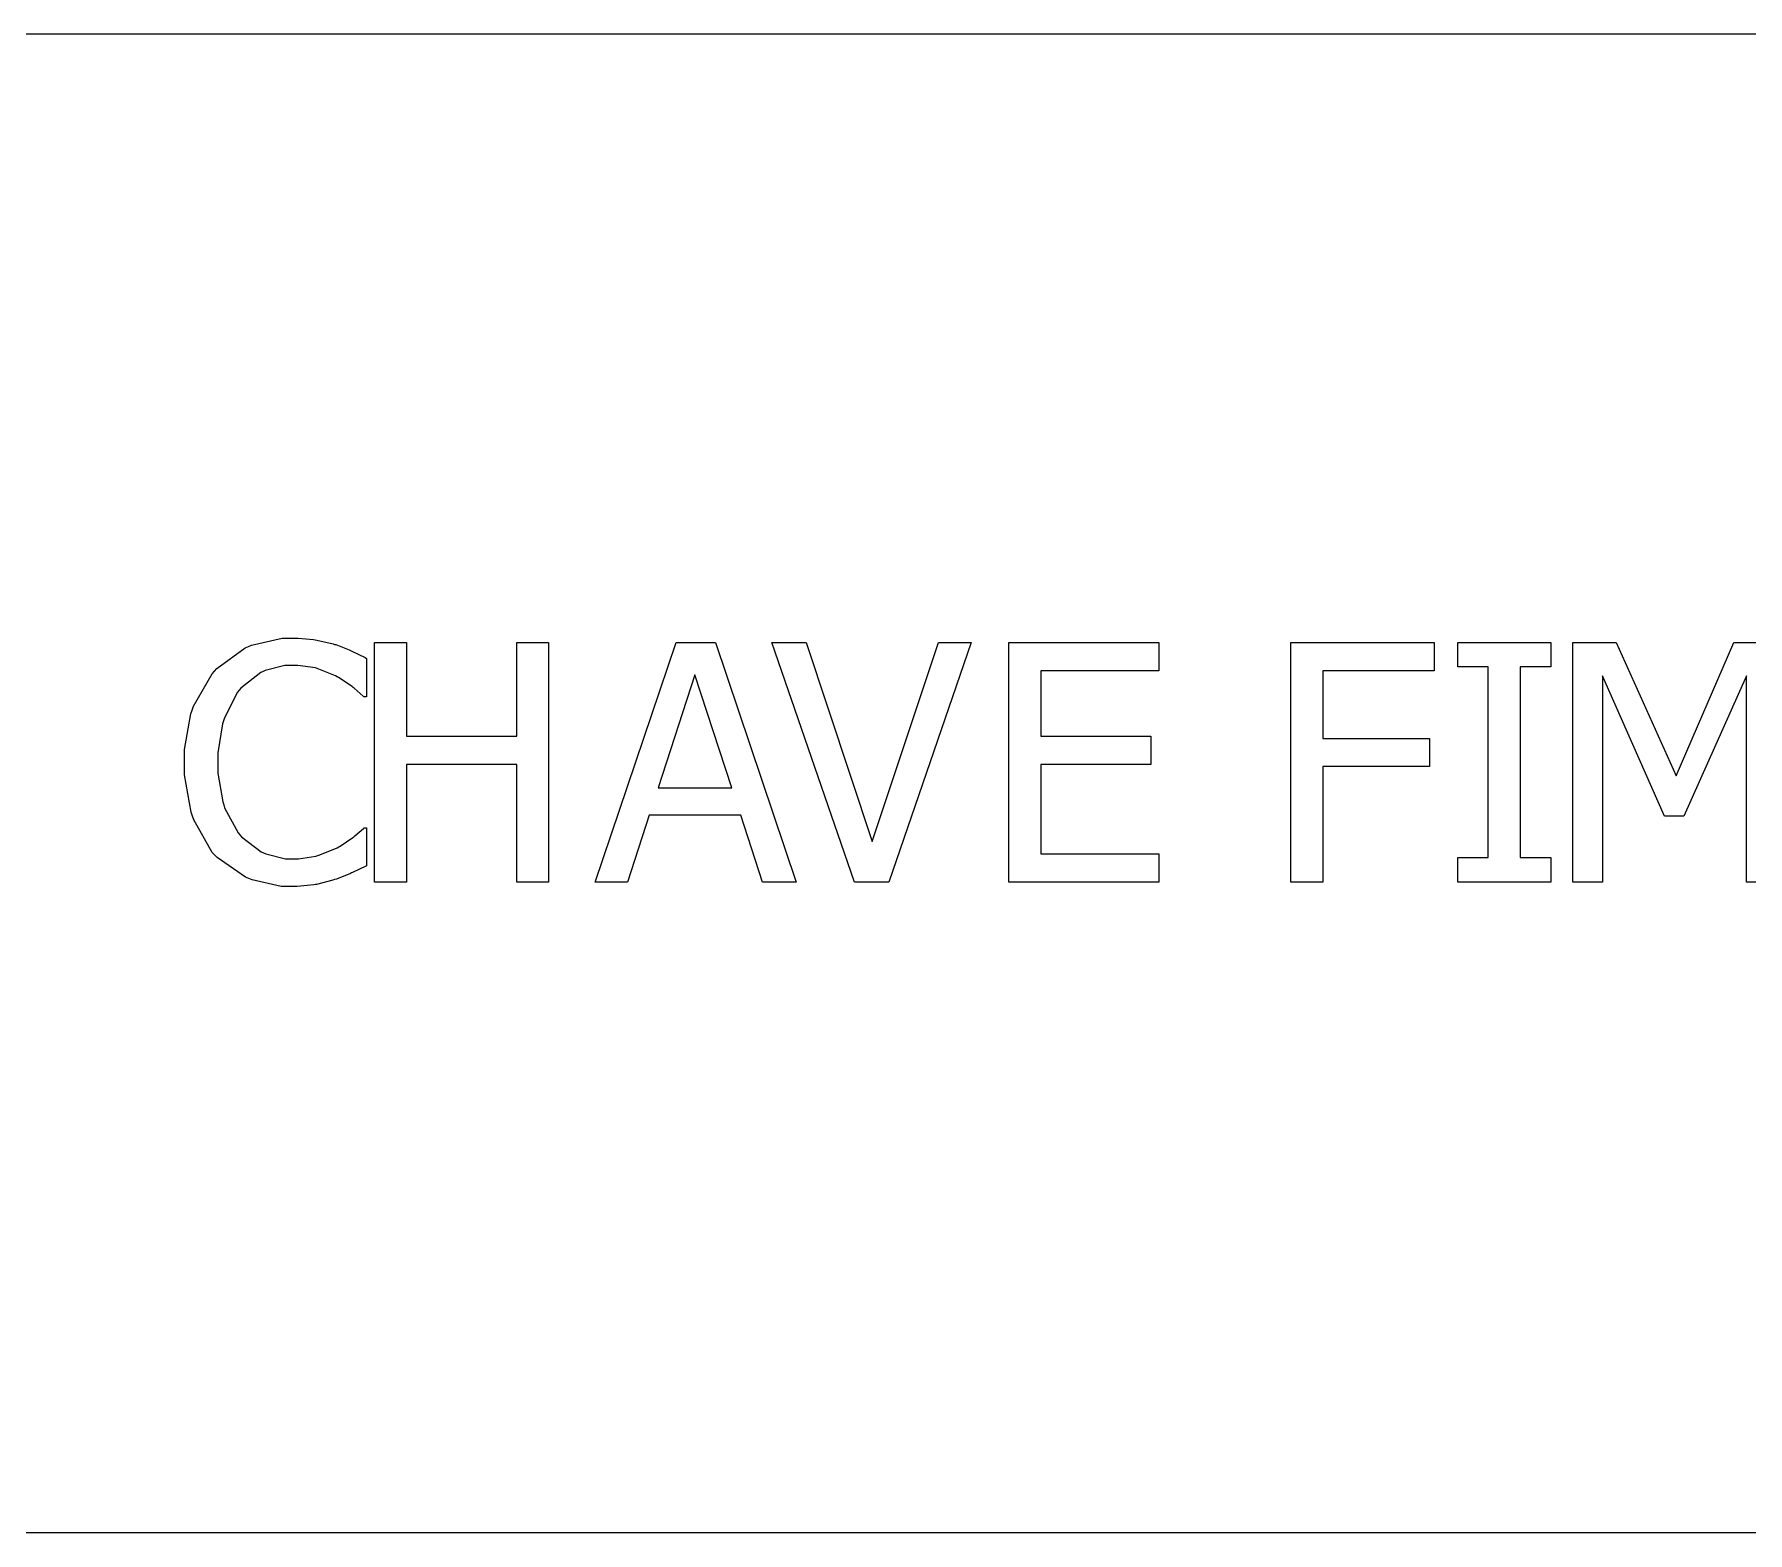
# Model space of a CAD drawing. Header units: millimetres. Extents: x 1974 to 2560, y 1429 to 1567.
# Drawn here: x 2488.165 to 2489.372, y 1521.395 to 1522.451 of the extents above; entities that cross this region are included whole.
import ezdxf

# ---------------------------------------------------------------- set-up
doc = ezdxf.new("R2010")
doc.units = ezdxf.units.MM
doc.layers.add('TEXTO', color=4, linetype='Continuous')

msp = doc.modelspace()

# ---------------------------------------------------------------- linework, layer by layer
at = {"layer": 'TEXTO', "color": 0}
for p, q in [((2507.7976, 1522.4505), (2478.9131, 1522.4505)), ((2488.2936, 1522.0036), (2488.3136, 1522.0181)), ((2488.3136, 1522.0181), (2488.3159, 1522.0191)), ((2488.3159, 1522.0191), (2488.3181, 1522.02)), ((2488.3181, 1522.02), (2488.3397, 1522.025)), ((2488.3397, 1522.025), (2488.3469, 1522.025)), ((2488.3469, 1522.025), (2488.3508, 1522.025)), ((2488.3508, 1522.025), (2488.3616, 1522.024)), ((2488.3616, 1522.024), (2488.3629, 1522.0238)), ((2488.3629, 1522.0238), (2488.364, 1522.0236)), ((2488.364, 1522.0236), (2488.3756, 1522.0209)), ((2488.3756, 1522.0209), (2488.3766, 1522.0205)), ((2488.3766, 1522.0205), (2488.3775, 1522.0204)), ((2488.3775, 1522.0204), (2488.3869, 1522.0168)), ((2488.3869, 1522.0168), (2488.3878, 1522.0163)), ((2488.3878, 1522.0163), (2488.3887, 1522.0159)), ((2488.3887, 1522.0159), (2488.3981, 1522.0113)), ((2488.4047, 1521.853), (2488.4047, 1522.0219)), ((2488.4047, 1522.0219), (2488.4273, 1522.0219)), ((2488.4273, 1522.0219), (2488.4273, 1521.9558)), ((2488.5049, 1521.9558), (2488.5049, 1522.0219)), ((2488.5049, 1522.0219), (2488.5274, 1522.0219)), ((2488.5274, 1522.0219), (2488.5274, 1521.853)), ((2488.5274, 1522.0219), (2488.5274, 1522.0219)), ((2488.5603, 1521.853), (2488.6172, 1522.0219)), ((2488.6172, 1522.0219), (2488.6449, 1522.0219)), ((2488.6449, 1522.0219), (2488.7018, 1521.853)), ((2488.7429, 1521.853), (2488.6848, 1522.0219)), ((2488.6848, 1522.0219), (2488.7088, 1522.0219)), ((2488.7088, 1522.0219), (2488.7555, 1521.8817)), ((2488.7555, 1521.8817), (2488.8022, 1522.0219)), ((2488.8252, 1522.0219), (2488.7671, 1521.853)), ((2488.8022, 1522.0219), (2488.8252, 1522.0219)), ((2488.8022, 1522.0219), (2488.8022, 1522.0219)), ((2488.8517, 1521.853), (2488.8517, 1522.0219)), ((2488.8517, 1522.0219), (2488.9574, 1522.0219)), ((2488.9574, 1522.0219), (2488.9574, 1522.002)), ((2489.0505, 1521.853), (2489.0505, 1522.0219)), ((2489.0505, 1522.0219), (2489.1515, 1522.0219)), ((2489.1515, 1522.0219), (2489.1515, 1522.002)), ((2489.1515, 1522.0219), (2489.1515, 1522.0219)), ((2489.1681, 1522.0048), (2489.1681, 1522.0219)), ((2489.1681, 1522.0219), (2489.2336, 1522.0219)), ((2489.2336, 1522.0219), (2489.2336, 1522.0048)), ((2489.2492, 1521.853), (2489.2492, 1522.0219)), ((2489.2492, 1522.0219), (2489.2798, 1522.0219)), ((2489.2798, 1522.0219), (2489.3221, 1521.9279)), ((2489.3221, 1521.9279), (2489.3627, 1522.0219)), ((2489.3627, 1522.0219), (2489.3939, 1522.0219)), ((2488.292, 1522.0017), (2488.2936, 1522.0036)), ((2488.3415, 1522.0058), (2488.3277, 1522.0022)), ((2488.3467, 1522.0058), (2488.3415, 1522.0058)), ((2488.3507, 1522.0058), (2488.3467, 1522.0058)), ((2488.363, 1522.004), (2488.3507, 1522.0058)), ((2488.3643, 1522.0036), (2488.363, 1522.004)), ((2488.3655, 1522.0032), (2488.3643, 1522.0036)), ((2488.3772, 1521.9983), (2488.3655, 1522.0032)), ((2488.3981, 1522.0113), (2488.399, 1522.0107)), ((2488.399, 1522.0107), (2488.399, 1521.9836)), ((2489.1896, 1522.0048), (2489.1681, 1522.0048)), ((2489.1896, 1521.8703), (2489.1896, 1522.0048)), ((2489.2336, 1522.0048), (2489.212, 1522.0048)), ((2489.212, 1522.0048), (2489.212, 1521.8703)), ((2488.2771, 1521.977), (2488.2902, 1521.9998)), ((2488.2902, 1521.9998), (2488.292, 1522.0017)), ((2488.3246, 1522.0007), (2488.3105, 1521.9898)), ((2488.3262, 1522.0014), (2488.3246, 1522.0007)), ((2488.3277, 1522.0022), (2488.3262, 1522.0014)), ((2488.3783, 1521.9978), (2488.3772, 1521.9983)), ((2488.3793, 1521.9972), (2488.3783, 1521.9978)), ((2488.3889, 1521.9909), (2488.3793, 1521.9972)), ((2488.6305, 1521.999), (2488.6045, 1521.9194)), ((2488.6566, 1521.9194), (2488.6305, 1521.999)), ((2488.9574, 1522.002), (2488.8742, 1522.002)), ((2488.8742, 1522.002), (2488.8742, 1521.9558)), ((2489.1515, 1522.002), (2489.0729, 1522.002)), ((2489.0729, 1522.002), (2489.0729, 1521.9543)), ((2489.3139, 1521.8996), (2489.2702, 1521.9985)), ((2489.2702, 1521.9985), (2489.2702, 1521.853)), ((2489.3715, 1521.9985), (2489.3275, 1521.8996)), ((2489.3715, 1521.853), (2489.3715, 1521.9985)), ((2488.3081, 1521.9869), (2488.2989, 1521.9689)), ((2488.3093, 1521.9884), (2488.3081, 1521.9869)), ((2488.3105, 1521.9898), (2488.3093, 1521.9884)), ((2488.3896, 1521.9902), (2488.3889, 1521.9909)), ((2488.3904, 1521.9896), (2488.3896, 1521.9902)), ((2488.3967, 1521.9841), (2488.3904, 1521.9896)), ((2488.3972, 1521.9836), (2488.3967, 1521.9841)), ((2488.399, 1521.9836), (2488.3972, 1521.9836)), ((2488.2709, 1521.9466), (2488.2753, 1521.9717)), ((2488.2753, 1521.9717), (2488.2763, 1521.9743)), ((2488.2763, 1521.9743), (2488.2771, 1521.977)), ((2488.2989, 1521.9689), (2488.2982, 1521.9667)), ((2488.2976, 1521.9646), (2488.2943, 1521.9442)), ((2488.2982, 1521.9667), (2488.2976, 1521.9646)), ((2488.4273, 1521.9558), (2488.5049, 1521.9558)), ((2488.8742, 1521.9558), (2488.9517, 1521.9558)), ((2488.9517, 1521.9558), (2488.9517, 1521.9358)), ((2488.2709, 1521.9373), (2488.2709, 1521.9466)), ((2488.2943, 1521.9442), (2488.2943, 1521.9373)), ((2489.0729, 1521.9543), (2489.1483, 1521.9543)), ((2489.1483, 1521.9543), (2489.1483, 1521.9344)), ((2488.2709, 1521.9286), (2488.2709, 1521.9373)), ((2488.2943, 1521.9373), (2488.2943, 1521.9298)), ((2488.5049, 1521.9358), (2488.4273, 1521.9358)), ((2488.4273, 1521.9358), (2488.4273, 1521.853)), ((2488.5049, 1521.853), (2488.5049, 1521.9358)), ((2488.9517, 1521.9358), (2488.8742, 1521.9358)), ((2488.8742, 1521.9358), (2488.8742, 1521.873)), ((2489.1483, 1521.9344), (2489.0729, 1521.9344)), ((2489.0729, 1521.9344), (2489.0729, 1521.853)), ((2488.2754, 1521.9024), (2488.2709, 1521.9286)), ((2488.2943, 1521.9298), (2488.2977, 1521.9096)), ((2488.6045, 1521.9194), (2488.6566, 1521.9194)), ((2488.6045, 1521.9194), (2488.6045, 1521.9194)), ((2488.2977, 1521.9096), (2488.2984, 1521.9074)), ((2488.2984, 1521.9074), (2488.2991, 1521.9054)), ((2488.2764, 1521.8996), (2488.2754, 1521.9024)), ((2488.2773, 1521.8969), (2488.2764, 1521.8996)), ((2488.2904, 1521.874), (2488.2773, 1521.8969)), ((2488.2991, 1521.9054), (2488.3086, 1521.8877)), ((2488.5983, 1521.9003), (2488.583, 1521.853)), ((2488.6628, 1521.9003), (2488.5983, 1521.9003)), ((2488.6782, 1521.853), (2488.6628, 1521.9003)), ((2489.3275, 1521.8996), (2489.3139, 1521.8996)), ((2488.3086, 1521.8877), (2488.3099, 1521.8863)), ((2488.3099, 1521.8863), (2488.311, 1521.8849)), ((2488.311, 1521.8849), (2488.3248, 1521.8744)), ((2488.3805, 1521.8783), (2488.3895, 1521.8844)), ((2488.3895, 1521.8844), (2488.3902, 1521.8849)), ((2488.3902, 1521.8849), (2488.3909, 1521.8856)), ((2488.3909, 1521.8856), (2488.3969, 1521.8908)), ((2488.3969, 1521.8908), (2488.3974, 1521.8912)), ((2488.3974, 1521.8912), (2488.399, 1521.8912)), ((2488.399, 1521.8912), (2488.399, 1521.8644)), ((2488.2921, 1521.8721), (2488.2904, 1521.874)), ((2488.2938, 1521.8703), (2488.2921, 1521.8721)), ((2488.3138, 1521.8565), (2488.2938, 1521.8703)), ((2488.3248, 1521.8744), (2488.3265, 1521.8737)), ((2488.3265, 1521.8737), (2488.3281, 1521.873)), ((2488.3281, 1521.873), (2488.342, 1521.8694)), ((2488.3511, 1521.8694), (2488.3633, 1521.8713)), ((2488.3633, 1521.8713), (2488.3647, 1521.8718)), ((2488.3647, 1521.8718), (2488.3661, 1521.8722)), ((2488.3661, 1521.8722), (2488.3783, 1521.8772)), ((2488.3783, 1521.8772), (2488.3795, 1521.8778)), ((2488.3795, 1521.8778), (2488.3805, 1521.8783)), ((2488.8742, 1521.873), (2488.9574, 1521.873)), ((2488.9574, 1521.873), (2488.9574, 1521.853)), ((2489.1681, 1521.853), (2489.1681, 1521.8703)), ((2489.1681, 1521.8703), (2489.1896, 1521.8703)), ((2489.212, 1521.8703), (2489.2336, 1521.8703)), ((2489.2336, 1521.8703), (2489.2336, 1521.853)), ((2489.2336, 1521.8703), (2489.2336, 1521.8703)), ((2488.342, 1521.8694), (2488.3467, 1521.8694)), ((2488.3467, 1521.8694), (2488.3511, 1521.8694)), ((2488.3877, 1521.8591), (2488.3778, 1521.8552)), ((2488.3885, 1521.8595), (2488.3877, 1521.8591)), ((2488.3893, 1521.8599), (2488.3885, 1521.8595)), ((2488.3981, 1521.8641), (2488.3893, 1521.8599)), ((2488.399, 1521.8644), (2488.3981, 1521.8641)), ((2488.3161, 1521.8555), (2488.3138, 1521.8565)), ((2488.3184, 1521.8547), (2488.3161, 1521.8555)), ((2488.3389, 1521.85), (2488.3184, 1521.8547)), ((2488.3466, 1521.85), (2488.3389, 1521.85)), ((2488.3503, 1521.85), (2488.3466, 1521.85)), ((2488.3466, 1521.85), (2488.3466, 1521.85)), ((2488.3619, 1521.8511), (2488.3503, 1521.85)), ((2488.363, 1521.8513), (2488.3619, 1521.8511)), ((2488.3639, 1521.8514), (2488.363, 1521.8513)), ((2488.3754, 1521.8544), (2488.3639, 1521.8514)), ((2488.3766, 1521.8549), (2488.3754, 1521.8544)), ((2488.3778, 1521.8552), (2488.3766, 1521.8549)), ((2488.4273, 1521.853), (2488.4047, 1521.853)), ((2488.5274, 1521.853), (2488.5049, 1521.853)), ((2488.583, 1521.853), (2488.5603, 1521.853)), ((2488.583, 1521.853), (2488.583, 1521.853)), ((2488.7018, 1521.853), (2488.6782, 1521.853)), ((2488.7671, 1521.853), (2488.7429, 1521.853)), ((2488.9574, 1521.853), (2488.8517, 1521.853)), ((2488.9574, 1521.853), (2488.9574, 1521.853)), ((2489.0729, 1521.853), (2489.0505, 1521.853)), ((2489.2336, 1521.853), (2489.1681, 1521.853)), ((2489.2702, 1521.853), (2489.2492, 1521.853)), ((2489.3939, 1521.853), (2489.3715, 1521.853)), ((2507.7976, 1521.3945), (2478.9131, 1521.3945))]:
    msp.add_line(p, q, dxfattribs=at)

doc.saveas('drawing.dxf')
